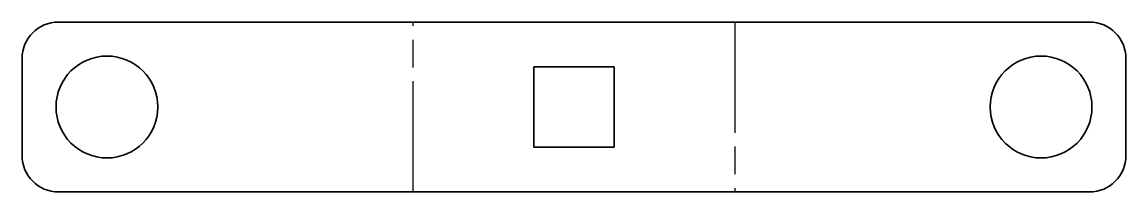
# Model space of a CAD drawing. Header units: inches. Extents: x 0 to 91, y 0 to 14.
import ezdxf

# ---------------------------------------------------------------- set-up
doc = ezdxf.new("R2010")
doc.units = ezdxf.units.IN
doc.header["$MEASUREMENT"] = 0
doc.linetypes.add('Chain', pattern=[13.68, 9.12, -1.14, 2.28, -1.14])
doc.layers.add('Bend Centerline (ANSI)', color=7, linetype='Chain', lineweight=25)
doc.layers.add('Visible (ANSI)', color=7, linetype='Continuous', lineweight=35)

# ---------------------------------------------------------------- blocks, each defined once
blk = doc.blocks.new('FM-AUT-V003-SPV002_Sheet_3_FM-AUT-V003-SPV002(desplegada)')
at = {"layer": 'Bend Centerline (ANSI)'}
for p, q in [((-13.262, -7), (-13.262, 7)), ((13.262, 7), (13.262, -7))]:
    blk.add_line(p, q, dxfattribs=at)
at = {"layer": 'Visible (ANSI)'}
for p, q in [((-42.524, 7), (42.524, 7)), ((-45.524, -4), (-45.524, 4)), ((45.524, 4), (45.524, -4)), ((-3.3, -3.3), (-3.3, 3.3)), ((-3.3, 3.3), (3.3, 3.3)), ((3.3, 3.3), (3.3, -3.3)), ((3.3, -3.3), (-3.3, -3.3)), ((42.524, -7), (-42.524, -7))]:
    blk.add_line(p, q, dxfattribs=at)
for centre in [(-38.524, 0), (38.524, 0)]:
    blk.add_circle(centre, 4.2, dxfattribs=at)
at = {"layer": 'Visible (ANSI)', "extrusion": (0, 0, -1)}
for centre, start, end in [((42.524, 4), 0, 90), ((-42.524, 4), 90, 180), ((42.524, -4), 270, 360), ((-42.524, -4), 180, 270)]:
    blk.add_arc(centre, 3, start, end, dxfattribs=at)

msp = doc.modelspace()

# ---------------------------------------------------------------- block references
msp.add_blockref('FM-AUT-V003-SPV002_Sheet_3_FM-AUT-V003-SPV002(desplegada)', (45.524, 7))

doc.saveas('drawing.dxf')
